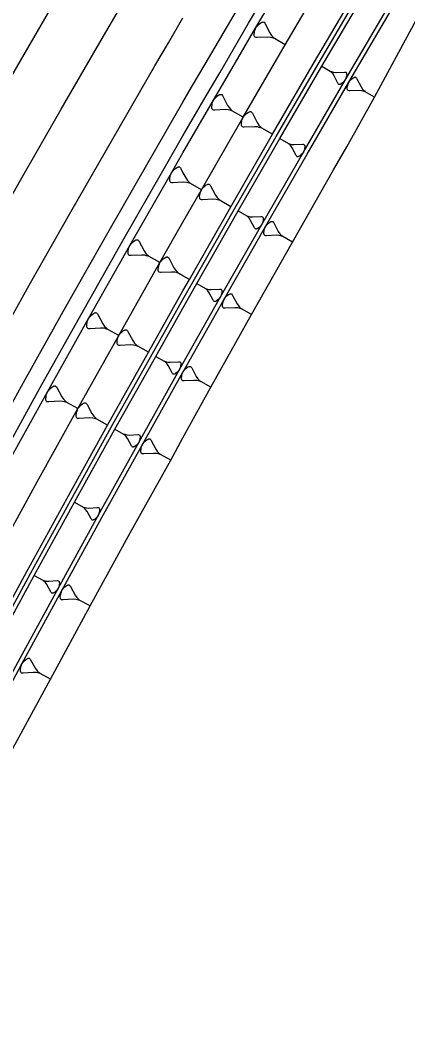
# Model space of a CAD drawing. Extents: x 386614 to 387594, y 803230 to 804419.
# Drawn here: x 387290.4 to 387313.3, y 804020.3 to 804079.1 of the extents above; entities that cross this region are included whole.
import ezdxf

# ---------------------------------------------------------------- set-up
doc = ezdxf.new("R2010")
doc.units = 0
doc.layers.get('0').update_dxf_attribs({"linetype": 'CONTINUOUS'})

msp = doc.modelspace()

# ---------------------------------------------------------------- linework, layer by layer
at = {"color": 7}
for p, q in [((387304.2994, 804078.6965), (387304.3902, 804078.8104)), ((387304.3902, 804078.8104), (387304.4497, 804078.871)), ((387304.4497, 804078.871), (387304.4987, 804078.9138)), ((387304.4987, 804078.9138), (387304.5864, 804078.9817)), ((387304.5864, 804078.9817), (387304.6532, 804079.0141)), ((387304.6532, 804079.0141), (387304.6814, 804079.0214)), ((387304.6814, 804079.0214), (387304.7096, 804079.0288)), ((387304.7096, 804079.0288), (387304.7555, 804079.0256)), ((387304.7555, 804079.0256), (387304.7733, 804079.0152)), ((387304.7733, 804079.0152), (387304.8161, 804078.9661)), ((387304.8161, 804078.9661), (387304.8412, 804078.9275)), ((387304.8412, 804078.9275), (387305.1182, 804078.3826)), ((387304.1899, 804078.307), (387304.2065, 804078.4166)), ((387304.1941, 804078.2329), (387304.1899, 804078.307)), ((387304.2014, 804078.2047), (387304.1941, 804078.2329)), ((387304.2087, 804078.1765), (387304.2014, 804078.2047)), ((387304.2065, 804078.4166), (387304.2201, 804078.4803)), ((387304.2338, 804078.1378), (387304.2087, 804078.1765)), ((387304.2201, 804078.4803), (387304.2441, 804078.5618)), ((387304.2441, 804078.5618), (387304.2994, 804078.6965)), ((387305.1182, 804078.3826), (387305.2185, 804078.2281)), ((387305.2185, 804078.2281), (387305.279, 804078.1686)), ((387304.2516, 804078.1274), (387304.2338, 804078.1378)), ((387304.3153, 804078.1139), (387304.2516, 804078.1274)), ((387304.3612, 804078.1108), (387304.3153, 804078.1139)), ((387304.9721, 804078.134), (387304.3612, 804078.1108)), ((387305.1559, 804078.1215), (387304.9721, 804078.134)), ((387305.2373, 804078.0975), (387305.1559, 804078.1215)), ((387305.3188, 804078.0736), (387305.2373, 804078.0975)), ((387305.279, 804078.1686), (387305.3396, 804078.1091)), ((387305.4002, 804078.0496), (387305.3188, 804078.0736)), ((387305.3396, 804078.1091), (387305.4002, 804078.0496)), ((387306.0217, 804077.6844), (387305.4002, 804078.0496)), ((387309.6758, 804075.138), (387309.6904, 804075.2344)), ((387309.6904, 804075.2344), (387309.7023, 804075.2904)), ((387309.7023, 804075.2904), (387309.7234, 804075.362)), ((387309.7234, 804075.362), (387309.772, 804075.4804)), ((387309.772, 804075.4804), (387309.8518, 804075.5805)), ((387309.8518, 804075.5805), (387309.9041, 804075.6337)), ((387309.9041, 804075.6337), (387309.9472, 804075.6714)), ((387309.9472, 804075.6714), (387310.0243, 804075.7311)), ((387310.0243, 804075.7311), (387310.0831, 804075.7595)), ((387310.0831, 804075.7595), (387310.1078, 804075.766)), ((387310.1078, 804075.766), (387310.1326, 804075.7724)), ((387310.1326, 804075.7724), (387310.173, 804075.7697)), ((387310.173, 804075.7697), (387310.1886, 804075.7605)), ((387310.1886, 804075.7605), (387310.2263, 804075.7174)), ((387310.2263, 804075.7174), (387310.2483, 804075.6834)), ((387310.2483, 804075.6834), (387310.4917, 804075.2044)), ((387301.9536, 804074.6018), (387302.0029, 804074.6453)), ((387302.0029, 804074.6453), (387302.0911, 804074.7143)), ((387302.0911, 804074.7143), (387302.1584, 804074.7473)), ((387302.1584, 804074.7473), (387302.1868, 804074.7548)), ((387302.1868, 804074.7548), (387302.2153, 804074.7623)), ((387302.2153, 804074.7623), (387302.2617, 804074.7594)), ((387302.2617, 804074.7594), (387302.2796, 804074.749)), ((387302.2796, 804074.749), (387302.3231, 804074.6996)), ((387302.3231, 804074.6996), (387302.3486, 804074.6608)), ((387302.3486, 804074.6608), (387302.6308, 804074.112)), ((387309.6795, 804075.0728), (387309.6758, 804075.138)), ((387309.6859, 804075.0481), (387309.6795, 804075.0728)), ((387309.6924, 804075.0233), (387309.6859, 804075.0481)), ((387309.7144, 804074.9893), (387309.6924, 804075.0233)), ((387309.73, 804074.9801), (387309.7144, 804074.9893)), ((387309.786, 804074.9682), (387309.73, 804074.9801)), ((387309.8264, 804074.9655), (387309.786, 804074.9682)), ((387310.3633, 804074.9859), (387309.8264, 804074.9655)), ((387310.5249, 804074.975), (387310.3633, 804074.9859)), ((387310.4917, 804075.2044), (387310.5799, 804075.0686)), ((387310.5965, 804074.9539), (387310.5249, 804074.975)), ((387310.5799, 804075.0686), (387310.6332, 804075.0163)), ((387310.6681, 804074.9328), (387310.5965, 804074.9539)), ((387310.6332, 804075.0163), (387310.6864, 804074.964)), ((387310.7397, 804074.9117), (387310.6681, 804074.9328)), ((387310.6864, 804074.964), (387310.7397, 804074.9117)), ((387311.2859, 804074.5907), (387310.7397, 804074.9117)), ((387301.6941, 804074.0313), (387301.7104, 804074.142)), ((387301.7104, 804074.142), (387301.7238, 804074.2064)), ((387301.7238, 804074.2064), (387301.7476, 804074.2887)), ((387301.7476, 804074.2887), (387301.8028, 804074.425)), ((387301.8028, 804074.425), (387301.8939, 804074.5404)), ((387301.8939, 804074.5404), (387301.9536, 804074.6018)), ((387302.6308, 804074.112), (387302.7328, 804073.9566)), ((387301.6987, 804073.9565), (387301.6941, 804074.0313)), ((387301.7063, 804073.928), (387301.6987, 804073.9565)), ((387301.7138, 804073.8996), (387301.7063, 804073.928)), ((387301.7393, 804073.8608), (387301.7138, 804073.8996)), ((387301.7573, 804073.8503), (387301.7393, 804073.8608)), ((387301.8216, 804073.8369), (387301.7573, 804073.8503)), ((387301.868, 804073.834), (387301.8216, 804073.8369)), ((387302.4845, 804073.8604), (387301.868, 804073.834)), ((387302.6701, 804073.8487), (387302.4845, 804073.8604)), ((387302.7524, 804073.8249), (387302.6701, 804073.8487)), ((387302.7328, 804073.9566), (387302.7942, 804073.8968)), ((387302.8347, 804073.8011), (387302.7524, 804073.8249)), ((387302.7942, 804073.8968), (387302.8556, 804073.837)), ((387302.9171, 804073.7773), (387302.8347, 804073.8011)), ((387302.8556, 804073.837), (387302.9171, 804073.7773)), ((387303.5461, 804073.4116), (387302.9171, 804073.7773)), ((387303.5461, 804073.4116), (387303.6365, 804073.526)), ((387303.6365, 804073.526), (387303.6958, 804073.587)), ((387303.6958, 804073.587), (387303.7447, 804073.6301)), ((387303.7447, 804073.6301), (387303.8321, 804073.6985)), ((387303.8321, 804073.6985), (387303.8989, 804073.7312)), ((387303.8989, 804073.7312), (387303.9271, 804073.7387)), ((387303.9271, 804073.7387), (387303.9553, 804073.7462)), ((387303.9553, 804073.7462), (387304.0013, 804073.7433)), ((387304.0013, 804073.7433), (387304.0191, 804073.7329)), ((387304.0191, 804073.7329), (387304.0622, 804073.684)), ((387304.0622, 804073.684), (387304.0875, 804073.6454)), ((387304.0875, 804073.6454), (387304.3674, 804073.1012)), ((387303.4384, 804073.0211), (387303.4546, 804073.131)), ((387303.443, 804072.9469), (387303.4384, 804073.0211)), ((387303.4504, 804072.9187), (387303.443, 804072.9469)), ((387303.4579, 804072.8905), (387303.4504, 804072.9187)), ((387303.4546, 804073.131), (387303.4678, 804073.1948)), ((387303.4832, 804072.852), (387303.4579, 804072.8905)), ((387303.4678, 804073.1948), (387303.4914, 804073.2765)), ((387303.4914, 804073.2765), (387303.5461, 804073.4116)), ((387304.3674, 804073.1012), (387304.4685, 804072.947)), ((387304.4685, 804072.947), (387304.5295, 804072.8877)), ((387304.5295, 804072.8877), (387304.5904, 804072.8284)), ((387303.501, 804072.8416), (387303.4832, 804072.852)), ((387303.5648, 804072.8284), (387303.501, 804072.8416)), ((387303.6109, 804072.8255), (387303.5648, 804072.8284)), ((387304.2223, 804072.8516), (387303.6109, 804072.8255)), ((387304.4063, 804072.84), (387304.2223, 804072.8516)), ((387304.488, 804072.8164), (387304.4063, 804072.84)), ((387304.5697, 804072.7928), (387304.488, 804072.8164)), ((387304.6513, 804072.7692), (387304.5697, 804072.7928)), ((387304.5904, 804072.8284), (387304.6513, 804072.7692)), ((387305.2752, 804072.4065), (387304.6513, 804072.7692)), ((387299.248, 804069.9211), (387299.2716, 804070.0041)), ((387299.2716, 804070.0041), (387299.3265, 804070.1416)), ((387299.3265, 804070.1416), (387299.4177, 804070.2583)), ((387299.4177, 804070.2583), (387299.4776, 804070.3204)), ((387299.4776, 804070.3204), (387299.5271, 804070.3645)), ((387299.5271, 804070.3645), (387299.6156, 804070.4343)), ((387299.6156, 804070.4343), (387299.6832, 804070.4679)), ((387299.6832, 804070.4679), (387299.7118, 804070.4756)), ((387299.7118, 804070.4756), (387299.7404, 804070.4833)), ((387299.7404, 804070.4833), (387299.7871, 804070.4806)), ((387299.7871, 804070.4806), (387299.8052, 804070.4702)), ((387299.8052, 804070.4702), (387299.8493, 804070.4207)), ((387299.8493, 804070.4207), (387299.8751, 804070.3817)), ((387299.8751, 804070.3817), (387300, 804070.1417)), ((387300, 804070.1417), (387300.1619, 804069.8304)), ((387299.219, 804069.7446), (387299.2349, 804069.8562)), ((387299.224, 804069.6693), (387299.219, 804069.7446)), ((387299.2317, 804069.6407), (387299.224, 804069.6693)), ((387299.2394, 804069.6121), (387299.2317, 804069.6407)), ((387299.2349, 804069.8562), (387299.248, 804069.9211)), ((387299.2653, 804069.5731), (387299.2394, 804069.6121)), ((387299.2835, 804069.5626), (387299.2653, 804069.5731)), ((387299.3484, 804069.5495), (387299.2835, 804069.5626)), ((387299.3951, 804069.5468), (387299.3484, 804069.5495)), ((387300, 804069.5755), (387299.3951, 804069.5468)), ((387300.0158, 804069.5763), (387300, 804069.5755)), ((387300.2028, 804069.5654), (387300.0158, 804069.5763)), ((387300.1619, 804069.8304), (387300.2654, 804069.6743)), ((387300.2858, 804069.5418), (387300.2028, 804069.5654)), ((387300.2654, 804069.6743), (387300.3276, 804069.6144)), ((387300.3689, 804069.5182), (387300.2858, 804069.5418)), ((387300.3276, 804069.6144), (387300.3897, 804069.5545)), ((387300.4519, 804069.4946), (387300.3689, 804069.5182)), ((387300.3897, 804069.5545), (387300.4519, 804069.4946)), ((387301.0872, 804069.1294), (387300.4519, 804069.4946)), ((387301.2847, 804069.3488), (387301.3718, 804069.4176)), ((387301.3718, 804069.4176), (387301.4384, 804069.4507)), ((387301.4384, 804069.4507), (387301.4666, 804069.4583)), ((387301.4666, 804069.4583), (387301.4947, 804069.4659)), ((387301.4947, 804069.4659), (387301.5407, 804069.4632)), ((387301.5407, 804069.4632), (387301.5586, 804069.4529)), ((387301.5586, 804069.4529), (387301.602, 804069.4042)), ((387301.602, 804069.4042), (387301.6274, 804069.3658)), ((387301.6274, 804069.3658), (387301.9099, 804068.8229)), ((387300.9813, 804068.7384), (387300.9969, 804068.8483)), ((387300.9969, 804068.8483), (387301.0099, 804068.9122)), ((387301.0099, 804068.9122), (387301.0331, 804068.994)), ((387301.0331, 804068.994), (387301.0872, 804069.1294)), ((387301.0872, 804069.1294), (387301.177, 804069.2442)), ((387301.177, 804069.2442), (387301.236, 804069.3055)), ((387301.236, 804069.3055), (387301.2847, 804069.3488)), ((387301.9099, 804068.8229), (387302.0118, 804068.6692)), ((387300.9862, 804068.6642), (387300.9813, 804068.7384)), ((387300.9938, 804068.6361), (387300.9862, 804068.6642)), ((387301.0014, 804068.6079), (387300.9938, 804068.6361)), ((387301.0269, 804068.5695), (387301.0014, 804068.6079)), ((387301.0448, 804068.5592), (387301.0269, 804068.5695)), ((387301.1087, 804068.5462), (387301.0448, 804068.5592)), ((387301.1547, 804068.5436), (387301.1087, 804068.5462)), ((387301.766, 804068.5726), (387301.1547, 804068.5436)), ((387301.9501, 804068.5619), (387301.766, 804068.5726)), ((387302.0319, 804068.5387), (387301.9501, 804068.5619)), ((387302.0118, 804068.6692), (387302.073, 804068.6102)), ((387302.1137, 804068.5155), (387302.0319, 804068.5387)), ((387302.073, 804068.6102), (387302.1342, 804068.5512)), ((387302.1954, 804068.4922), (387302.1137, 804068.5155)), ((387302.1342, 804068.5512), (387302.1954, 804068.4922)), ((387302.8211, 804068.1325), (387302.1954, 804068.4922)), ((387304.8583, 804066.9612), (387304.9405, 804067.0663)), ((387304.9405, 804067.0663), (387304.9945, 804067.1223)), ((387304.9945, 804067.1223), (387305.039, 804067.162)), ((387305.039, 804067.162), (387305.1188, 804067.2249)), ((387305.1188, 804067.2249), (387305.1797, 804067.2552)), ((387305.1797, 804067.2552), (387305.2054, 804067.2621)), ((387305.2054, 804067.2621), (387305.2312, 804067.2691)), ((387305.2312, 804067.2691), (387305.2733, 804067.2666)), ((387305.2733, 804067.2666), (387305.2896, 804067.2572)), ((387305.2896, 804067.2572), (387305.3293, 804067.2127)), ((387305.3293, 804067.2127), (387305.3526, 804067.1775)), ((387305.3526, 804067.1775), (387305.611, 804066.6808)), ((387304.7615, 804066.6035), (387304.7758, 804066.7041)), ((387304.766, 804066.5356), (387304.7615, 804066.6035)), ((387304.7729, 804066.5099), (387304.766, 804066.5356)), ((387304.7799, 804066.4841), (387304.7729, 804066.5099)), ((387304.7758, 804066.7041), (387304.7876, 804066.7625)), ((387304.8032, 804066.449), (387304.7799, 804066.4841)), ((387304.7876, 804066.7625), (387304.8089, 804066.8374)), ((387304.8195, 804066.4396), (387304.8032, 804066.449)), ((387304.8089, 804066.8374), (387304.8583, 804066.9612)), ((387304.878, 804066.4277), (387304.8195, 804066.4396)), ((387304.9201, 804066.4253), (387304.878, 804066.4277)), ((387305.4794, 804066.4519), (387304.9201, 804066.4253)), ((387305.6478, 804066.4421), (387305.4794, 804066.4519)), ((387305.611, 804066.6808), (387305.7042, 804066.5402)), ((387305.7226, 804066.4208), (387305.6478, 804066.4421)), ((387305.7042, 804066.5402), (387305.7602, 804066.4862)), ((387305.7974, 804066.3996), (387305.7226, 804066.4208)), ((387305.7602, 804066.4862), (387305.8162, 804066.4323)), ((387305.8162, 804066.4323), (387305.8723, 804066.3783)), ((387296.8162, 804065.7081), (387296.8707, 804065.8465)), ((387296.8707, 804065.8465), (387296.9618, 804065.9642)), ((387296.9618, 804065.9642), (387297.0217, 804066.0269)), ((387297.0217, 804066.0269), (387297.0712, 804066.0714)), ((387297.0712, 804066.0714), (387297.1598, 804066.142)), ((387297.1598, 804066.142), (387297.2276, 804066.1761)), ((387297.2276, 804066.1761), (387297.2563, 804066.184)), ((387297.2563, 804066.184), (387297.2849, 804066.1919)), ((387297.2849, 804066.1919), (387297.3319, 804066.1894)), ((387297.3319, 804066.1894), (387297.3502, 804066.179)), ((387297.3502, 804066.179), (387297.3947, 804066.1295)), ((387297.3947, 804066.1295), (387297.4209, 804066.0904)), ((387297.4209, 804066.0904), (387297.7117, 804065.5378)), ((387305.8723, 804066.3783), (387305.7974, 804066.3996)), ((387306.4446, 804066.0492), (387305.8723, 804066.3783)), ((387296.7646, 804065.447), (387296.78, 804065.5593)), ((387296.77, 804065.3714), (387296.7646, 804065.447)), ((387296.7779, 804065.3427), (387296.77, 804065.3714)), ((387296.7858, 804065.314), (387296.7779, 804065.3427)), ((387296.78, 804065.5593), (387296.7929, 804065.6245)), ((387296.8119, 804065.2749), (387296.7858, 804065.314)), ((387296.7929, 804065.6245), (387296.8162, 804065.7081)), ((387296.8302, 804065.2645), (387296.8119, 804065.2749)), ((387296.8955, 804065.2516), (387296.8302, 804065.2645)), ((387296.9425, 804065.2491), (387296.8955, 804065.2516)), ((387297.5661, 804065.2817), (387296.9425, 804065.2491)), ((387297.754, 804065.2717), (387297.5661, 804065.2817)), ((387297.7117, 804065.5378), (387297.8164, 804065.3814)), ((387297.8376, 804065.2484), (387297.754, 804065.2717)), ((387297.8164, 804065.3814), (387297.8792, 804065.3215)), ((387297.9212, 804065.2251), (387297.8376, 804065.2484)), ((387297.8792, 804065.3215), (387297.942, 804065.2616)), ((387297.942, 804065.2616), (387298.0047, 804065.2017)), ((387298.0047, 804065.2017), (387297.9212, 804065.2251)), ((387298.6449, 804064.8377), (387298.0047, 804065.2017)), ((387298.5686, 804064.6202), (387298.5914, 804064.7021)), ((387298.5914, 804064.7021), (387298.6449, 804064.8377)), ((387298.6449, 804064.8377), (387298.7341, 804064.953)), ((387298.7341, 804064.953), (387298.7928, 804065.0145)), ((387298.7928, 804065.0145), (387298.8413, 804065.0581)), ((387298.8413, 804065.0581), (387298.9281, 804065.1273)), ((387298.9281, 804065.1273), (387298.9945, 804065.1607)), ((387298.9945, 804065.1607), (387299.0227, 804065.1685)), ((387299.0227, 804065.1685), (387299.0508, 804065.1762)), ((387299.0508, 804065.1762), (387299.0968, 804065.1737)), ((387299.0968, 804065.1737), (387299.1147, 804065.1635)), ((387299.1147, 804065.1635), (387299.1583, 804065.115)), ((387299.1583, 804065.115), (387299.184, 804065.0767)), ((387299.184, 804065.0767), (387299.469, 804064.5352)), ((387298.5408, 804064.4462), (387298.556, 804064.5562)), ((387298.5461, 804064.3721), (387298.5408, 804064.4462)), ((387298.5538, 804064.344), (387298.5461, 804064.3721)), ((387298.5616, 804064.3159), (387298.5538, 804064.344)), ((387298.556, 804064.5562), (387298.5686, 804064.6202)), ((387298.5872, 804064.2776), (387298.5616, 804064.3159)), ((387298.6052, 804064.2674), (387298.5872, 804064.2776)), ((387298.6691, 804064.2547), (387298.6052, 804064.2674)), ((387298.7152, 804064.2522), (387298.6691, 804064.2547)), ((387299.3263, 804064.2842), (387298.7152, 804064.2522)), ((387299.5105, 804064.2744), (387299.3263, 804064.2842)), ((387299.469, 804064.5352), (387299.5716, 804064.3819)), ((387299.5924, 804064.2516), (387299.5105, 804064.2744)), ((387299.5716, 804064.3819), (387299.6331, 804064.3232)), ((387299.6742, 804064.2287), (387299.5924, 804064.2516)), ((387299.6331, 804064.3232), (387299.6946, 804064.2646)), ((387299.7561, 804064.2059), (387299.6742, 804064.2287)), ((387299.6946, 804064.2646), (387299.7561, 804064.2059)), ((387300, 804064.0672), (387299.7561, 804064.2059)), ((387300.3835, 804063.8492), (387300, 804064.0672)), ((387302.5629, 804062.8508), (387302.6077, 804062.891)), ((387302.6077, 804062.891), (387302.6878, 804062.955)), ((387302.6878, 804062.955), (387302.7492, 804062.9858)), ((387302.7492, 804062.9858), (387302.7751, 804062.9929)), ((387302.7751, 804062.9929), (387302.8011, 804063.0001)), ((387302.8011, 804063.0001), (387302.8436, 804062.9978)), ((387302.8436, 804062.9978), (387302.8602, 804062.9884)), ((387302.8602, 804062.9884), (387302.9004, 804062.9436)), ((387302.9004, 804062.9436), (387302.9241, 804062.9082)), ((387302.9241, 804062.9082), (387303.1873, 804062.4082)), ((387302.3302, 804062.3261), (387302.3442, 804062.4276)), ((387302.3351, 804062.2576), (387302.3302, 804062.3261)), ((387302.3442, 804062.4276), (387302.3559, 804062.4867)), ((387302.3559, 804062.4867), (387302.377, 804062.5623)), ((387302.377, 804062.5623), (387302.4263, 804062.6876)), ((387302.4263, 804062.6876), (387302.5087, 804062.794)), ((387302.5087, 804062.794), (387302.5629, 804062.8508)), ((387303.1873, 804062.4082), (387303.282, 804062.2667)), ((387294.5262, 804061.6582), (387294.5859, 804061.7214)), ((387294.5859, 804061.7214), (387294.6354, 804061.7662)), ((387294.6354, 804061.7662), (387294.7238, 804061.8375)), ((387294.7238, 804061.8375), (387294.7916, 804061.872)), ((387294.7916, 804061.872), (387294.8204, 804061.88)), ((387294.8204, 804061.88), (387294.8491, 804061.8881)), ((387294.8491, 804061.8881), (387294.8962, 804061.8858)), ((387294.8962, 804061.8858), (387294.9146, 804061.8754)), ((387294.9146, 804061.8754), (387294.9594, 804061.826)), ((387294.9594, 804061.826), (387294.9859, 804061.7869)), ((387294.9859, 804061.7869), (387295.2802, 804061.2342)), ((387302.3423, 804062.2316), (387302.3351, 804062.2576)), ((387302.3494, 804062.2057), (387302.3423, 804062.2316)), ((387302.3731, 804062.1703), (387302.3494, 804062.2057)), ((387302.3896, 804062.1609), (387302.3731, 804062.1703)), ((387302.4487, 804062.1492), (387302.3896, 804062.1609)), ((387302.4912, 804062.1469), (387302.4487, 804062.1492)), ((387303.0555, 804062.1765), (387302.4912, 804062.1469)), ((387303.2256, 804062.1674), (387303.0555, 804062.1765)), ((387303.3012, 804062.1463), (387303.2256, 804062.1674)), ((387303.282, 804062.2667), (387303.3388, 804062.2125)), ((387303.3768, 804062.1252), (387303.3012, 804062.1463)), ((387303.3388, 804062.2125), (387303.3956, 804062.1583)), ((387303.4524, 804062.1041), (387303.3768, 804062.1252)), ((387303.3956, 804062.1583), (387303.4524, 804062.1041)), ((387304.0317, 804061.7748), (387303.4524, 804062.1041)), ((387294.3309, 804061.1387), (387294.3458, 804061.2513)), ((387294.3366, 804061.0628), (387294.3309, 804061.1387)), ((387294.3458, 804061.2513), (387294.3584, 804061.3168)), ((387294.3584, 804061.3168), (387294.3814, 804061.4007)), ((387294.3814, 804061.4007), (387294.4354, 804061.5398)), ((387294.4354, 804061.5398), (387294.5262, 804061.6582)), ((387295.2802, 804061.2342), (387295.3859, 804061.0779)), ((387294.3447, 804061.0341), (387294.3366, 804061.0628)), ((387294.3527, 804061.0054), (387294.3447, 804061.0341)), ((387294.3792, 804060.9663), (387294.3527, 804061.0054)), ((387294.3976, 804060.956), (387294.3792, 804060.9663)), ((387294.4631, 804060.9433), (387294.3976, 804060.956)), ((387294.5102, 804060.941), (387294.4631, 804060.9433)), ((387295.1354, 804060.9767), (387294.5102, 804060.941)), ((387295.3239, 804060.9676), (387295.1354, 804060.9767)), ((387295.4078, 804060.9446), (387295.3239, 804060.9676)), ((387295.3859, 804061.0779), (387295.4491, 804061.0182)), ((387295.4917, 804060.9216), (387295.4078, 804060.9446)), ((387295.4491, 804061.0182), (387295.5123, 804060.9584)), ((387295.5756, 804060.8987), (387295.4917, 804060.9216)), ((387295.5123, 804060.9584), (387295.5756, 804060.8987)), ((387296.2192, 804060.5367), (387295.5756, 804060.8987)), ((387296.1664, 804060.4008), (387296.2192, 804060.5367)), ((387296.2192, 804060.5367), (387296.3079, 804060.6524)), ((387296.3079, 804060.6524), (387296.3663, 804060.7142)), ((387296.3663, 804060.7142), (387296.4146, 804060.758)), ((387296.4146, 804060.758), (387296.5011, 804060.8277)), ((387296.5011, 804060.8277), (387296.5673, 804060.8614)), ((387296.5673, 804060.8614), (387296.5954, 804060.8692)), ((387296.5954, 804060.8692), (387296.6235, 804060.8771)), ((387296.6235, 804060.8771), (387296.6695, 804060.8749)), ((387296.6695, 804060.8749), (387296.6875, 804060.8648)), ((387296.6875, 804060.8648), (387296.7313, 804060.8165)), ((387296.7313, 804060.8165), (387296.7571, 804060.7783)), ((387296.7571, 804060.7783), (387297.0447, 804060.2381)), ((387296.117, 804060.1447), (387296.1316, 804060.2548)), ((387296.1226, 804060.0706), (387296.117, 804060.1447)), ((387296.1305, 804060.0425), (387296.1226, 804060.0706)), ((387296.1384, 804060.0144), (387296.1305, 804060.0425)), ((387296.1316, 804060.2548), (387296.144, 804060.3188)), ((387296.1642, 804059.9763), (387296.1384, 804060.0144)), ((387296.144, 804060.3188), (387296.1664, 804060.4008)), ((387296.1822, 804059.9662), (387296.1642, 804059.9763)), ((387296.2462, 804059.9538), (387296.1822, 804059.9662)), ((387296.2923, 804059.9516), (387296.2462, 804059.9538)), ((387296.9033, 804059.9865), (387296.2923, 804059.9516)), ((387297.0875, 804059.9775), (387296.9033, 804059.9865)), ((387297.0447, 804060.2381), (387297.1481, 804060.0853)), ((387297.1694, 804059.9551), (387297.0875, 804059.9775)), ((387297.1481, 804060.0853), (387297.2099, 804060.0269)), ((387297.2514, 804059.9326), (387297.1694, 804059.9551)), ((387297.2099, 804060.0269), (387297.2717, 804059.9685)), ((387297.2717, 804059.9685), (387297.3334, 804059.9102)), ((387297.3334, 804059.9102), (387297.2514, 804059.9326)), ((387297.9625, 804059.5564), (387297.3334, 804059.9102)), ((387299.9291, 804058.1416), (387299.9406, 804058.2013)), ((387299.9406, 804058.2013), (387299.9616, 804058.2778)), ((387299.9616, 804058.2778), (387300, 804058.3768)), ((387300, 804058.3768), (387300.0108, 804058.4046)), ((387300.0108, 804058.4046), (387300.0936, 804058.5125)), ((387300.0936, 804058.5125), (387300.148, 804058.5701)), ((387300.148, 804058.5701), (387300.1931, 804058.611)), ((387300.1931, 804058.611), (387300.2737, 804058.676)), ((387300.2737, 804058.676), (387300.3355, 804058.7074)), ((387300.3355, 804058.7074), (387300.3617, 804058.7147)), ((387300.3617, 804058.7147), (387300.3879, 804058.7221)), ((387300.3879, 804058.7221), (387300.4309, 804058.72)), ((387300.4309, 804058.72), (387300.4476, 804058.7106)), ((387300.4476, 804058.7106), (387300.4885, 804058.6655)), ((387300.4885, 804058.6655), (387300.5126, 804058.6299)), ((387300.5126, 804058.6299), (387300.7809, 804058.126)), ((387299.9155, 804058.039), (387299.9291, 804058.1416)), ((387299.9208, 804057.9698), (387299.9155, 804058.039)), ((387299.9281, 804057.9436), (387299.9208, 804057.9698)), ((387299.9354, 804057.9174), (387299.9281, 804057.9436)), ((387299.9595, 804057.8818), (387299.9354, 804057.9174)), ((387299.9763, 804057.8724), (387299.9595, 804057.8818)), ((387300, 804057.8678), (387299.9763, 804057.8724)), ((387300.036, 804057.8609), (387300, 804057.8678)), ((387300.079, 804057.8588), (387300.036, 804057.8609)), ((387300.6489, 804057.8913), (387300.079, 804057.8588)), ((387300.8207, 804057.883), (387300.6489, 804057.8913)), ((387300.7809, 804058.126), (387300.8773, 804057.9836)), ((387300.8972, 804057.862), (387300.8207, 804057.883)), ((387300.8773, 804057.9836), (387300.9349, 804057.9291)), ((387300.9737, 804057.8411), (387300.8972, 804057.862)), ((387300.9349, 804057.9291), (387300.9925, 804057.8746)), ((387301.0501, 804057.8201), (387300.9737, 804057.8411)), ((387300.9925, 804057.8746), (387301.0501, 804057.8201)), ((387301.6369, 804057.4902), (387301.0501, 804057.8201)), ((387291.9447, 804056.998), (387291.9673, 804057.0821)), ((387291.9673, 804057.0821), (387292.0206, 804057.2215)), ((387292.0206, 804057.2215), (387292.1109, 804057.3404)), ((387292.1109, 804057.3404), (387292.1704, 804057.4039)), ((387292.1704, 804057.4039), (387292.2196, 804057.449)), ((387292.2196, 804057.449), (387292.3078, 804057.5207)), ((387292.3078, 804057.5207), (387292.3755, 804057.5555)), ((387292.3755, 804057.5555), (387292.4042, 804057.5637)), ((387292.4042, 804057.5637), (387292.4329, 804057.5719)), ((387292.4329, 804057.5719), (387292.48, 804057.5699)), ((387292.48, 804057.5699), (387292.4985, 804057.5596)), ((387292.4985, 804057.5596), (387292.5436, 804057.5104)), ((387292.5436, 804057.5104), (387292.5702, 804057.4714)), ((387292.5702, 804057.4714), (387292.8673, 804056.9198)), ((387291.918, 804056.8197), (387291.9324, 804056.9324)), ((387291.9241, 804056.7438), (387291.918, 804056.8197)), ((387291.9323, 804056.7151), (387291.9241, 804056.7438)), ((387291.9405, 804056.6864), (387291.9323, 804056.7151)), ((387291.9324, 804056.9324), (387291.9447, 804056.998)), ((387291.9671, 804056.6474), (387291.9405, 804056.6864)), ((387291.9855, 804056.6372), (387291.9671, 804056.6474)), ((387292.0512, 804056.6248), (387291.9855, 804056.6372)), ((387292.0983, 804056.6228), (387292.0512, 804056.6248)), ((387292.7237, 804056.6615), (387292.0983, 804056.6228)), ((387292.9123, 804056.6532), (387292.7237, 804056.6615)), ((387292.8673, 804056.9198), (387292.9738, 804056.7639)), ((387292.9963, 804056.6306), (387292.9123, 804056.6532)), ((387292.9738, 804056.7639), (387293.0374, 804056.7044)), ((387293.0804, 804056.608), (387292.9963, 804056.6306)), ((387293.0374, 804056.7044), (387293.1009, 804056.6449)), ((387293.1644, 804056.5854), (387293.0804, 804056.608)), ((387293.1009, 804056.6449), (387293.1644, 804056.5854)), ((387293.8102, 804056.2264), (387293.1644, 804056.5854)), ((387293.9564, 804056.4046), (387294.0045, 804056.4486)), ((387294.0045, 804056.4486), (387294.0906, 804056.5187)), ((387294.0906, 804056.5187), (387294.1567, 804056.5527)), ((387294.1567, 804056.5527), (387294.1848, 804056.5607)), ((387294.1848, 804056.5607), (387294.2128, 804056.5687)), ((387294.2128, 804056.5687), (387294.2589, 804056.5666)), ((387294.2589, 804056.5666), (387294.2769, 804056.5566)), ((387294.2769, 804056.5566), (387294.3209, 804056.5085)), ((387294.3209, 804056.5085), (387294.347, 804056.4705)), ((387294.347, 804056.4705), (387294.6371, 804055.9317)), ((387293.7099, 804055.8339), (387293.7239, 804055.944)), ((387293.7158, 804055.7598), (387293.7099, 804055.8339)), ((387293.7239, 804055.944), (387293.736, 804056.0081)), ((387293.736, 804056.0081), (387293.758, 804056.0902)), ((387293.758, 804056.0902), (387293.8102, 804056.2264)), ((387293.8102, 804056.2264), (387293.8983, 804056.3425)), ((387293.8983, 804056.3425), (387293.9564, 804056.4046)), ((387294.6371, 804055.9317), (387294.7412, 804055.7794)), ((387293.7238, 804055.7318), (387293.7158, 804055.7598)), ((387293.7318, 804055.7037), (387293.7238, 804055.7318)), ((387293.7579, 804055.6657), (387293.7318, 804055.7037)), ((387293.7759, 804055.6556), (387293.7579, 804055.6657)), ((387293.84, 804055.6436), (387293.7759, 804055.6556)), ((387293.886, 804055.6416), (387293.84, 804055.6436)), ((387294.4968, 804055.6794), (387293.886, 804055.6416)), ((387294.6811, 804055.6713), (387294.4968, 804055.6794)), ((387294.7632, 804055.6492), (387294.6811, 804055.6713)), ((387294.7412, 804055.7794), (387294.8033, 804055.7213)), ((387294.8453, 804055.6272), (387294.7632, 804055.6492)), ((387294.8033, 804055.7213), (387294.8653, 804055.6632)), ((387294.9274, 804055.6051), (387294.8453, 804055.6272)), ((387294.8653, 804055.6632), (387294.9274, 804055.6051)), ((387295.5581, 804055.2544), (387294.9274, 804055.6051)), ((387297.5621, 804053.9824), (387297.6119, 804054.1123)), ((387297.6119, 804054.1123), (387297.696, 804054.2231)), ((387297.696, 804054.2231), (387297.7515, 804054.2824)), ((387297.7515, 804054.2824), (387297.7974, 804054.3244)), ((387297.7974, 804054.3244), (387297.8796, 804054.3913)), ((387297.8796, 804054.3913), (387297.9427, 804054.4237)), ((387297.9427, 804054.4237), (387297.9694, 804054.4314)), ((387297.9694, 804054.4314), (387297.9962, 804054.439)), ((387297.9962, 804054.439), (387298.0402, 804054.4371)), ((387298.0402, 804054.4371), (387298.0574, 804054.4275)), ((387298.0574, 804054.4275), (387298.0994, 804054.3816)), ((387298.0994, 804054.3816), (387298.1242, 804054.3453)), ((387298.1242, 804054.3453), (387298.4012, 804053.831)), ((387297.5162, 804053.7377), (387297.5296, 804053.8429)), ((387297.5219, 804053.667), (387297.5162, 804053.7377)), ((387297.5295, 804053.6403), (387297.5219, 804053.667)), ((387297.5372, 804053.6135), (387297.5295, 804053.6403)), ((387297.5296, 804053.8429), (387297.5411, 804053.904)), ((387297.562, 804053.5772), (387297.5372, 804053.6135)), ((387297.5411, 804053.904), (387297.5621, 804053.9824)), ((387297.5792, 804053.5676), (387297.562, 804053.5772)), ((387297.6403, 804053.5561), (387297.5792, 804053.5676)), ((387297.6843, 804053.5542), (387297.6403, 804053.5561)), ((387298.2673, 804053.5903), (387297.6843, 804053.5542)), ((387298.4431, 804053.5825), (387298.2673, 804053.5903)), ((387298.4012, 804053.831), (387298.5005, 804053.6857)), ((387298.5215, 804053.5615), (387298.4431, 804053.5825)), ((387298.5005, 804053.6857), (387298.5597, 804053.6303)), ((387298.5998, 804053.5404), (387298.5215, 804053.5615)), ((387298.5597, 804053.6303), (387298.619, 804053.5748)), ((387298.6782, 804053.5194), (387298.5998, 804053.5404)), ((387298.619, 804053.5748), (387298.6782, 804053.5194)), ((387299.2801, 804053.1847), (387298.6782, 804053.5194)), ((387292.7845, 804045.2308), (387292.7953, 804045.2918)), ((387292.7953, 804045.2918), (387292.8156, 804045.3701)), ((387292.8156, 804045.3701), (387292.8639, 804045.5001)), ((387292.8639, 804045.5001), (387292.9467, 804045.6113)), ((387292.9467, 804045.6113), (387293.0014, 804045.6709)), ((387293.0014, 804045.6709), (387293.0467, 804045.7132)), ((387293.0467, 804045.7132), (387293.128, 804045.7806)), ((387293.128, 804045.7806), (387293.1906, 804045.8136)), ((387293.1906, 804045.8136), (387293.2172, 804045.8214)), ((387293.2172, 804045.8214), (387293.2438, 804045.8293)), ((387293.2438, 804045.8293), (387293.2876, 804045.8278)), ((387293.2876, 804045.8278), (387293.3048, 804045.8184)), ((387293.3048, 804045.8184), (387293.3472, 804045.7731)), ((387293.3472, 804045.7731), (387293.3722, 804045.7371)), ((387293.3722, 804045.7371), (387293.6531, 804045.2273)), ((387292.7721, 804045.1259), (387292.7845, 804045.2308)), ((387292.7784, 804045.0555), (387292.7721, 804045.1259)), ((387292.7863, 804045.0289), (387292.7784, 804045.0555)), ((387292.7942, 804045.0023), (387292.7863, 804045.0289)), ((387292.8193, 804044.9663), (387292.7942, 804045.0023)), ((387292.8365, 804044.9569), (387292.8193, 804044.9663)), ((387292.8975, 804044.9461), (387292.8365, 804044.9569)), ((387292.9414, 804044.9446), (387292.8975, 804044.9461)), ((387293.522, 804044.9861), (387292.9414, 804044.9446)), ((387293.6973, 804044.98), (387293.522, 804044.9861)), ((387293.6531, 804045.2273), (387293.7535, 804045.0834)), ((387293.7755, 804044.9598), (387293.6973, 804044.98)), ((387293.7535, 804045.0834), (387293.813, 804045.0287)), ((387293.8538, 804044.9396), (387293.7755, 804044.9598)), ((387293.813, 804045.0287), (387293.8726, 804044.974)), ((387293.9321, 804044.9193), (387293.8538, 804044.9396)), ((387293.8726, 804044.974), (387293.9321, 804044.9193)), ((387294.5351, 804044.5915), (387293.9321, 804044.9193)), ((387290.4671, 804041.0498), (387290.5149, 804041.1802)), ((387290.5149, 804041.1802), (387290.5973, 804041.292)), ((387290.5973, 804041.292), (387290.6518, 804041.3519)), ((387290.6518, 804041.3519), (387290.697, 804041.3945)), ((387290.697, 804041.3945), (387290.7781, 804041.4624)), ((387290.7781, 804041.4624), (387290.8406, 804041.4957)), ((387290.8406, 804041.4957), (387290.8672, 804041.5037)), ((387290.8672, 804041.5037), (387290.8938, 804041.5117)), ((387290.8938, 804041.5117), (387290.9377, 804041.5104)), ((387290.9377, 804041.5104), (387290.955, 804041.5011)), ((387290.955, 804041.5011), (387290.9976, 804041.4559)), ((387290.9976, 804041.4559), (387291.0229, 804041.42)), ((387291.0229, 804041.42), (387291.3066, 804040.9107)), ((387290.4247, 804040.805), (387290.4366, 804040.9101)), ((387290.4314, 804040.7345), (387290.4247, 804040.805)), ((387290.4394, 804040.7079), (387290.4314, 804040.7345)), ((387290.4366, 804040.9101), (387290.4472, 804040.9713)), ((387290.4474, 804040.6813), (387290.4394, 804040.7079)), ((387290.4472, 804040.9713), (387290.4671, 804041.0498)), ((387290.4727, 804040.6454), (387290.4474, 804040.6813)), ((387290.49, 804040.6361), (387290.4727, 804040.6454)), ((387290.5512, 804040.6255), (387290.49, 804040.6361)), ((387290.5951, 804040.6242), (387290.5512, 804040.6255)), ((387291.1764, 804040.6685), (387290.5951, 804040.6242)), ((387291.352, 804040.6633), (387291.1764, 804040.6685)), ((387291.3066, 804040.9107), (387291.4078, 804040.7671)), ((387291.4305, 804040.6434), (387291.352, 804040.6633)), ((387291.4078, 804040.7671), (387291.4677, 804040.7126)), ((387291.509, 804040.6235), (387291.4305, 804040.6434)), ((387291.4677, 804040.7126), (387291.5276, 804040.6581)), ((387291.5875, 804040.6037), (387291.509, 804040.6235)), ((387291.5276, 804040.6581), (387291.5875, 804040.6037)), ((387292.193, 804040.2782), (387291.5875, 804040.6037))]:
    msp.add_line(p, q, dxfattribs=at)
at = {"color": 1}
for p, q in [((387308.177, 804076.4177), (387308.6748, 804076.1252)), ((387308.6748, 804076.1252), (387308.74, 804076.106)), ((387308.7233, 804076.0776), (387308.6748, 804076.1252)), ((387308.7718, 804076.0299), (387308.7233, 804076.0776)), ((387308.74, 804076.106), (387308.8053, 804076.0868)), ((387308.8204, 804075.9823), (387308.7718, 804076.0299)), ((387308.8053, 804076.0868), (387308.8705, 804076.0676)), ((387308.9007, 804075.8585), (387308.8204, 804075.9823)), ((387308.8705, 804076.0676), (387309.0177, 804076.0576)), ((387309.1225, 804075.4221), (387308.9007, 804075.8585)), ((387309.0177, 804076.0576), (387309.5069, 804076.0762)), ((387309.5069, 804076.0762), (387309.5437, 804076.0737)), ((387309.5437, 804076.0737), (387309.5948, 804076.0629)), ((387309.5948, 804076.0629), (387309.609, 804076.0545)), ((387309.609, 804076.0545), (387309.6291, 804076.0236)), ((387309.6308, 804075.8312), (387309.62, 804075.7802)), ((387309.6291, 804076.0236), (387309.6349, 804076.001)), ((387309.6442, 804075.919), (387309.6308, 804075.8312)), ((387309.6349, 804076.001), (387309.6408, 804075.9784)), ((387309.6408, 804075.9784), (387309.6442, 804075.919)), ((387309.1426, 804075.3911), (387309.1225, 804075.4221)), ((387309.1769, 804075.3518), (387309.1426, 804075.3911)), ((387309.1911, 804075.3435), (387309.1769, 804075.3518)), ((387309.2279, 804075.341), (387309.1911, 804075.3435)), ((387309.2505, 804075.3468), (387309.2279, 804075.341)), ((387309.2731, 804075.3527), (387309.2505, 804075.3468)), ((387309.3266, 804075.3786), (387309.2731, 804075.3527)), ((387309.3968, 804075.433), (387309.3266, 804075.3786)), ((387309.4361, 804075.4673), (387309.3968, 804075.433)), ((387309.4838, 804075.5159), (387309.4361, 804075.4673)), ((387309.5565, 804075.6071), (387309.4838, 804075.5159)), ((387309.6008, 804075.715), (387309.5565, 804075.6071)), ((387309.62, 804075.7802), (387309.6008, 804075.715)), ((387305.7075, 804072.1552), (387306.2066, 804071.8651)), ((387306.2066, 804071.8651), (387306.272, 804071.8462)), ((387306.2554, 804071.8177), (387306.2066, 804071.8651)), ((387306.3041, 804071.7703), (387306.2554, 804071.8177)), ((387306.272, 804071.8462), (387306.3373, 804071.8273)), ((387306.3529, 804071.7229), (387306.3041, 804071.7703)), ((387306.3373, 804071.8273), (387306.4026, 804071.8084)), ((387306.4338, 804071.5995), (387306.3529, 804071.7229)), ((387306.4026, 804071.8084), (387306.5499, 804071.7991)), ((387306.5499, 804071.7991), (387307.039, 804071.8201)), ((387307.039, 804071.8201), (387307.0758, 804071.8178)), ((387307.0758, 804071.8178), (387307.1269, 804071.8071)), ((387307.1269, 804071.8071), (387307.1412, 804071.7989)), ((387307.1412, 804071.7989), (387307.1614, 804071.768)), ((387307.1614, 804071.768), (387307.1674, 804071.7455)), ((387307.1674, 804071.7455), (387307.1733, 804071.7229)), ((387307.1733, 804071.7229), (387307.177, 804071.6636)), ((387306.6577, 804071.1641), (387306.4338, 804071.5995)), ((387306.6779, 804071.1332), (387306.6577, 804071.1641)), ((387306.7124, 804071.0941), (387306.6779, 804071.1332)), ((387306.862, 804071.1217), (387306.8086, 804071.0955)), ((387306.932, 804071.1764), (387306.862, 804071.1217)), ((387306.9711, 804071.2109), (387306.932, 804071.1764)), ((387307.0185, 804071.2596), (387306.9711, 804071.2109)), ((387307.0908, 804071.3512), (387307.0185, 804071.2596)), ((387307.1346, 804071.4593), (387307.0908, 804071.3512)), ((387307.1535, 804071.5246), (387307.1346, 804071.4593)), ((387307.1641, 804071.5757), (387307.1535, 804071.5246)), ((387307.177, 804071.6636), (387307.1641, 804071.5757)), ((387306.7267, 804071.0858), (387306.7124, 804071.0941)), ((387306.7635, 804071.0835), (387306.7267, 804071.0858)), ((387306.786, 804071.0895), (387306.7635, 804071.0835)), ((387306.8086, 804071.0955), (387306.786, 804071.0895)), ((387303.2545, 804067.8833), (387303.755, 804067.5956)), ((387303.755, 804067.5956), (387303.8204, 804067.577)), ((387303.804, 804067.5484), (387303.755, 804067.5956)), ((387303.853, 804067.5012), (387303.804, 804067.5484)), ((387303.8204, 804067.577), (387303.8859, 804067.5584)), ((387303.902, 804067.454), (387303.853, 804067.5012)), ((387303.8859, 804067.5584), (387303.9513, 804067.5398)), ((387303.9835, 804067.331), (387303.902, 804067.454)), ((387303.9513, 804067.5398), (387304.0986, 804067.5312)), ((387304.2094, 804066.8967), (387303.9835, 804067.331)), ((387304.0986, 804067.5312), (387304.5876, 804067.5545)), ((387304.6416, 804067.0858), (387304.5698, 804066.994)), ((387304.5876, 804067.5545), (387304.6244, 804067.5524)), ((387304.6244, 804067.5524), (387304.6756, 804067.542)), ((387304.6849, 804067.1942), (387304.6416, 804067.0858)), ((387304.6756, 804067.542), (387304.6899, 804067.5338)), ((387304.7034, 804067.2596), (387304.6849, 804067.1942)), ((387304.6899, 804067.5338), (387304.7102, 804067.503)), ((387304.7138, 804067.3107), (387304.7034, 804067.2596)), ((387304.7102, 804067.503), (387304.7163, 804067.4805)), ((387304.7263, 804067.3986), (387304.7138, 804067.3107)), ((387304.7163, 804067.4805), (387304.7224, 804067.458)), ((387304.7224, 804067.458), (387304.7263, 804067.3986)), ((387304.2298, 804066.866), (387304.2094, 804066.8967)), ((387304.2645, 804066.827), (387304.2298, 804066.866)), ((387304.2788, 804066.8188), (387304.2645, 804066.827)), ((387304.3156, 804066.8166), (387304.2788, 804066.8188)), ((387304.3381, 804066.8227), (387304.3156, 804066.8166)), ((387304.3606, 804066.8288), (387304.3381, 804066.8227)), ((387304.4139, 804066.8553), (387304.3606, 804066.8288)), ((387304.4836, 804066.9103), (387304.4139, 804066.8553)), ((387304.5226, 804066.945), (387304.4836, 804066.9103)), ((387304.5698, 804066.994), (387304.5226, 804066.945)), ((387300.8181, 804063.602), (387301.32, 804063.3167)), ((387301.32, 804063.3167), (387301.3855, 804063.2984)), ((387301.3692, 804063.2697), (387301.32, 804063.3167)), ((387301.4184, 804063.2227), (387301.3692, 804063.2697)), ((387301.3855, 804063.2984), (387301.451, 804063.2801)), ((387301.4676, 804063.1758), (387301.4184, 804063.2227)), ((387301.451, 804063.2801), (387301.5165, 804063.2618)), ((387301.5497, 804063.0532), (387301.4676, 804063.1758)), ((387301.5165, 804063.2618), (387301.6638, 804063.254)), ((387301.7777, 804062.62), (387301.5497, 804063.0532)), ((387301.6638, 804063.254), (387302.1527, 804063.2796)), ((387302.1527, 804063.2796), (387302.1896, 804063.2776)), ((387302.1896, 804063.2776), (387302.2407, 804063.2675)), ((387302.2517, 804062.9197), (387302.209, 804062.8112)), ((387302.2407, 804063.2675), (387302.2551, 804063.2593)), ((387302.27, 804062.9852), (387302.2517, 804062.9197)), ((387302.2551, 804063.2593), (387302.2756, 804063.2287)), ((387302.2801, 804063.0364), (387302.27, 804062.9852)), ((387302.2756, 804063.2287), (387302.2818, 804063.2062)), ((387302.2922, 804063.1244), (387302.2801, 804063.0364)), ((387302.2818, 804063.2062), (387302.288, 804063.1837)), ((387302.288, 804063.1837), (387302.2922, 804063.1244)), ((387301.7982, 804062.5893), (387301.7777, 804062.62)), ((387301.8331, 804062.5505), (387301.7982, 804062.5893)), ((387301.8474, 804062.5424), (387301.8331, 804062.5505)), ((387301.8842, 804062.5404), (387301.8474, 804062.5424)), ((387301.9067, 804062.5466), (387301.8842, 804062.5404)), ((387301.9292, 804062.5528), (387301.9067, 804062.5466)), ((387301.9824, 804062.5795), (387301.9292, 804062.5528)), ((387302.0518, 804062.6349), (387301.9824, 804062.5795)), ((387302.0906, 804062.6697), (387302.0518, 804062.6349)), ((387302.1376, 804062.7189), (387302.0906, 804062.6697)), ((387302.209, 804062.8112), (387302.1376, 804062.7189)), ((387298.3983, 804059.3114), (387298.9015, 804059.0284)), ((387298.9015, 804059.0284), (387298.9671, 804059.0104)), ((387298.9509, 804058.9817), (387298.9015, 804059.0284)), ((387299.0003, 804058.935), (387298.9509, 804058.9817)), ((387298.9671, 804059.0104), (387299.0327, 804058.9925)), ((387299.0498, 804058.8882), (387299.0003, 804058.935)), ((387299.0327, 804058.9925), (387299.0983, 804058.9745)), ((387299.1324, 804058.766), (387299.0498, 804058.8882)), ((387299.0983, 804058.9745), (387299.2456, 804058.9673)), ((387299.2456, 804058.9673), (387299.7344, 804058.9953)), ((387299.7344, 804058.9953), (387299.7713, 804058.9935)), ((387299.7713, 804058.9935), (387299.8225, 804058.9836)), ((387299.8225, 804058.9836), (387299.8369, 804058.9755)), ((387299.8369, 804058.9755), (387299.8575, 804058.945)), ((387299.8575, 804058.945), (387299.8638, 804058.9225)), ((387299.8746, 804058.8407), (387299.863, 804058.7527)), ((387299.8638, 804058.9225), (387299.8701, 804058.9)), ((387299.8701, 804058.9), (387299.8746, 804058.8407)), ((387299.3625, 804058.3339), (387299.1324, 804058.766)), ((387299.3832, 804058.3033), (387299.3625, 804058.3339)), ((387299.4182, 804058.2647), (387299.3832, 804058.3033)), ((387299.4326, 804058.2566), (387299.4182, 804058.2647)), ((387299.4695, 804058.2548), (387299.4326, 804058.2566)), ((387299.4919, 804058.2611), (387299.4695, 804058.2548)), ((387299.5144, 804058.2674), (387299.4919, 804058.2611)), ((387299.5674, 804058.2944), (387299.5144, 804058.2674)), ((387299.6366, 804058.3501), (387299.5674, 804058.2944)), ((387299.6752, 804058.3851), (387299.6366, 804058.3501)), ((387299.7219, 804058.4346), (387299.6752, 804058.3851)), ((387299.7929, 804058.5271), (387299.7219, 804058.4346)), ((387299.8351, 804058.6359), (387299.7929, 804058.5271)), ((387299.8531, 804058.7014), (387299.8351, 804058.6359)), ((387299.863, 804058.7527), (387299.8531, 804058.7014)), ((387295.9951, 804055.0114), (387296.4996, 804054.7308)), ((387296.4996, 804054.7308), (387296.5653, 804054.7132)), ((387296.5493, 804054.6843), (387296.4996, 804054.7308)), ((387296.5989, 804054.6379), (387296.5493, 804054.6843)), ((387296.5653, 804054.7132), (387296.631, 804054.6955)), ((387296.631, 804054.6955), (387296.6967, 804054.6779)), ((387296.6967, 804054.6779), (387296.8441, 804054.6714)), ((387296.8441, 804054.6714), (387297.3327, 804054.7017)), ((387297.3327, 804054.7017), (387297.3696, 804054.7)), ((387297.3696, 804054.7), (387297.4208, 804054.6904)), ((387297.4208, 804054.6904), (387297.4352, 804054.6824)), ((387297.4352, 804054.6824), (387297.4561, 804054.6519)), ((387297.4561, 804054.6519), (387297.4625, 804054.6295)), ((387296.6486, 804054.5914), (387296.5989, 804054.6379)), ((387296.7318, 804054.4696), (387296.6486, 804054.5914)), ((387296.964, 804054.0385), (387296.7318, 804054.4696)), ((387297.2764, 804054.0913), (387297.2379, 804054.056)), ((387297.3229, 804054.1409), (387297.2764, 804054.0913)), ((387297.3934, 804054.2338), (387297.3229, 804054.1409)), ((387297.4351, 804054.3427), (387297.3934, 804054.2338)), ((387297.4528, 804054.4084), (387297.4351, 804054.3427)), ((387297.4624, 804054.4597), (387297.4528, 804054.4084)), ((387297.4736, 804054.5478), (387297.4624, 804054.4597)), ((387297.4625, 804054.6295), (387297.4689, 804054.6071)), ((387297.4689, 804054.6071), (387297.4736, 804054.5478)), ((387296.9848, 804054.0081), (387296.964, 804054.0385)), ((387297.02, 804053.9696), (387296.9848, 804054.0081)), ((387297.0344, 804053.9616), (387297.02, 804053.9696)), ((387297.0713, 804053.96), (387297.0344, 804053.9616)), ((387297.0937, 804053.9664), (387297.0713, 804053.96)), ((387297.1161, 804053.9728), (387297.0937, 804053.9664)), ((387297.169, 804054), (387297.1161, 804053.9728)), ((387297.2379, 804054.056), (387297.169, 804054)), ((387293.6085, 804050.7022), (387294.1144, 804050.424)), ((387294.1144, 804050.424), (387294.1801, 804050.4067)), ((387294.1642, 804050.3778), (387294.1144, 804050.424)), ((387294.2141, 804050.3315), (387294.1642, 804050.3778)), ((387294.1801, 804050.4067), (387294.2459, 804050.3893)), ((387294.264, 804050.2853), (387294.2141, 804050.3315)), ((387294.2459, 804050.3893), (387294.3117, 804050.372)), ((387294.3478, 804050.1639), (387294.264, 804050.2853)), ((387294.3117, 804050.372), (387294.4591, 804050.3662)), ((387294.582, 804049.7339), (387294.3478, 804050.1639)), ((387294.4591, 804050.3662), (387294.9476, 804050.3988)), ((387294.9476, 804050.3988), (387294.9845, 804050.3974)), ((387294.9845, 804050.3974), (387295.0358, 804050.388)), ((387295.0517, 804050.0404), (387295.0105, 804049.9313)), ((387295.0358, 804050.388), (387295.0502, 804050.38)), ((387295.0502, 804050.38), (387295.0712, 804050.3497)), ((387295.069, 804050.1061), (387295.0517, 804050.0404)), ((387295.0784, 804050.1575), (387295.069, 804050.1061)), ((387295.0712, 804050.3497), (387295.0777, 804050.3273)), ((387295.0777, 804050.3273), (387295.0842, 804050.3049)), ((387295.0893, 804050.2456), (387295.0784, 804050.1575)), ((387295.0842, 804050.3049), (387295.0893, 804050.2456)), ((387294.603, 804049.7036), (387294.582, 804049.7339)), ((387294.6384, 804049.6653), (387294.603, 804049.7036)), ((387294.6528, 804049.6573), (387294.6384, 804049.6653)), ((387294.6897, 804049.6559), (387294.6528, 804049.6573)), ((387294.7121, 804049.6624), (387294.6897, 804049.6559)), ((387294.7345, 804049.6689), (387294.7121, 804049.6624)), ((387294.7872, 804049.6964), (387294.7345, 804049.6689)), ((387294.8559, 804049.7527), (387294.7872, 804049.6964)), ((387294.8942, 804049.7882), (387294.8559, 804049.7527)), ((387294.9404, 804049.838), (387294.8942, 804049.7882)), ((387295.0105, 804049.9313), (387294.9404, 804049.838)), ((387291.2386, 804046.3837), (387291.7458, 804046.108)), ((387291.7458, 804046.108), (387291.8116, 804046.0909)), ((387291.7959, 804046.062), (387291.7458, 804046.108)), ((387291.846, 804046.016), (387291.7959, 804046.062)), ((387291.8116, 804046.0909), (387291.8775, 804046.0739)), ((387291.8961, 804045.9699), (387291.846, 804046.016)), ((387291.8775, 804046.0739), (387291.9433, 804046.0569)), ((387291.9805, 804045.849), (387291.8961, 804045.9699)), ((387291.9433, 804046.0569), (387292.0908, 804046.0518)), ((387292.2167, 804045.4201), (387291.9805, 804045.849)), ((387292.0908, 804046.0518), (387292.5791, 804046.0867)), ((387292.5791, 804046.0867), (387292.616, 804046.0855)), ((387292.616, 804046.0855), (387292.6673, 804046.0763)), ((387292.6673, 804046.0763), (387292.6818, 804046.0684)), ((387292.6818, 804046.0684), (387292.7029, 804046.0382)), ((387292.7111, 804045.846), (387292.702, 804045.7947)), ((387292.7029, 804046.0382), (387292.7095, 804046.0158)), ((387292.7095, 804046.0158), (387292.7162, 804045.9935)), ((387292.7215, 804045.9342), (387292.7111, 804045.846)), ((387292.7162, 804045.9935), (387292.7215, 804045.9342)), ((387292.2378, 804045.3899), (387292.2167, 804045.4201)), ((387292.2734, 804045.3517), (387292.2378, 804045.3899)), ((387292.2879, 804045.3439), (387292.2734, 804045.3517)), ((387292.3248, 804045.3426), (387292.2879, 804045.3439)), ((387292.3471, 804045.3492), (387292.3248, 804045.3426)), ((387292.3695, 804045.3558), (387292.3471, 804045.3492)), ((387292.4221, 804045.3835), (387292.3695, 804045.3558)), ((387292.4905, 804045.4402), (387292.4221, 804045.3835)), ((387292.5286, 804045.4758), (387292.4905, 804045.4402)), ((387292.5746, 804045.5259), (387292.5286, 804045.4758)), ((387292.6443, 804045.6195), (387292.5746, 804045.5259)), ((387292.6849, 804045.7288), (387292.6443, 804045.6195)), ((387292.702, 804045.7947), (387292.6849, 804045.7288))]:
    msp.add_line(p, q, dxfattribs=at)
at = {"color": 1, "linetype": 'CONTINUOUS'}
for points in [[(387300, 804071.3066), (387301.8028, 804074.425), (387302.5965, 804075.7881), (387304.2994, 804078.6965), (387306.8163, 804082.9561), (387309.3534, 804087.2037), (387311.9108, 804091.4391), (387314.4883, 804095.6623), (387317.0859, 804099.8732), (387317.165, 804100)], [(387300, 804072.3056), (387301.3705, 804074.6763), (387302.1646, 804076.04), (387303.8683, 804078.9499), (387306.3864, 804083.2115), (387308.9248, 804087.4611), (387311.4834, 804091.6985), (387314.0621, 804095.9238), (387316.5766, 804100)], [(387300, 804062.1514), (387300.8181, 804063.602), (387303.2545, 804067.8833), (387305.7075, 804072.1552), (387306.493, 804073.5152), (387308.177, 804076.4177), (387310.6631, 804080.6707), (387313.1657, 804084.9142), (387315.6847, 804089.1481), (387318.2202, 804093.3724), (387320.7721, 804097.5871)], [(387300, 804058.8943), (387302.209, 804062.8112), (387304.6416, 804067.0858), (387307.0908, 804071.3512), (387307.8751, 804072.709), (387309.5565, 804075.6071), (387312.0387, 804079.8535), (387314.5373, 804084.0904), (387317.0524, 804088.3178), (387319.5839, 804092.5356), (387322.1318, 804096.7438)], [(387261.9311, 804000), (387262.0703, 804000.2931), (387264.2143, 804004.7547), (387266.3796, 804009.206), (387268.566, 804013.647), (387270.7736, 804018.0774), (387273.0022, 804022.4974), (387275.2518, 804026.9066), (387275.4799, 804027.3508), (387277.5225, 804031.3051), (387279.814, 804035.6927), (387282.1264, 804040.0694), (387284.4596, 804044.435), (387286.8136, 804048.7895), (387289.1883, 804053.1327), (387291.5837, 804057.4645), (387293.9996, 804061.7849), (387296.4361, 804066.0937), (387298.8931, 804070.3909), (387300, 804072.3056)], [(387262.4846, 804000), (387262.5215, 804000.0776), (387264.6645, 804004.5371), (387266.8287, 804008.9862), (387269.0141, 804013.425), (387271.2206, 804017.8534), (387273.4481, 804022.2712), (387275.6967, 804026.6783), (387275.9247, 804027.1223), (387277.9662, 804031.0747), (387280.2566, 804035.4602), (387282.5679, 804039.8348), (387284.9, 804044.1983), (387287.2529, 804048.5506), (387289.6264, 804052.8917), (387292.0206, 804057.2215), (387294.4354, 804061.5398), (387296.8707, 804065.8465), (387299.3265, 804070.1416), (387300, 804071.3066)], [(387267.2057, 804000), (387268.513, 804002.6764), (387270.6966, 804007.0934), (387272.9011, 804011.4998), (387275.1265, 804015.8956), (387277.3728, 804020.2805), (387279.6399, 804024.6546), (387279.8697, 804025.0952), (387281.9261, 804029.0186), (387284.2291, 804033.3735), (387286.5489, 804037.7193), (387288.8854, 804042.0561), (387291.2386, 804046.3837), (387293.6085, 804050.7022), (387295.9951, 804055.0114), (387298.3983, 804059.3114), (387300, 804062.1514)], [(387268.9863, 804000), (387269.9534, 804001.9799), (387272.1337, 804006.3901), (387274.3349, 804010.7897), (387276.5569, 804015.1786), (387278.7998, 804019.5568), (387281.0633, 804023.9241), (387281.2928, 804024.364), (387283.3461, 804028.2812), (387285.6455, 804032.6294), (387287.9618, 804036.9685), (387290.2947, 804041.2986), (387292.6443, 804045.6195), (387295.0105, 804049.9313), (387297.3934, 804054.2338), (387299.7929, 804058.5271), (387300, 804058.8943)]]:
    msp.add_lwpolyline(points, dxfattribs=at)
at = {"color": 2, "linetype": 'CONTINUOUS'}
for points in [[(387300, 804074.3037), (387300.5059, 804075.1788), (387301.3008, 804076.5439), (387303.0061, 804079.4565), (387305.5267, 804083.7223), (387308.0675, 804087.9759), (387310.6286, 804092.2175), (387313.2098, 804096.4468), (387315.4017, 804100)], [(387260.8242, 804000), (387261.1679, 804000.7241), (387263.314, 804005.19), (387265.4814, 804009.6456), (387267.6699, 804014.0908), (387269.8796, 804018.5255), (387272.1104, 804022.9497), (387274.3622, 804027.3632), (387274.5905, 804027.8078), (387276.635, 804031.7659), (387278.9287, 804036.1578), (387281.2433, 804040.5387), (387283.5788, 804044.9085), (387285.9351, 804049.2671), (387288.312, 804053.6145), (387290.7097, 804057.9505), (387293.128, 804062.275), (387295.5668, 804066.588), (387298.0261, 804070.8893), (387300, 804074.3037)]]:
    msp.add_lwpolyline(points, dxfattribs=at)
at = {"color": 7, "linetype": 'CONTINUOUS'}
for points in [[(387300, 804067.219), (387301.0872, 804069.1294), (387303.5461, 804073.4116), (387304.3336, 804074.7748), (387306.0217, 804077.6844), (387308.5138, 804081.9476), (387311.0225, 804086.2013), (387313.5476, 804090.4454), (387316.0893, 804094.6799), (387318.6475, 804098.9047)], [(387300, 804063.1693), (387300.3835, 804063.8492), (387302.8211, 804068.1325), (387305.2752, 804072.4065), (387306.0611, 804073.7671), (387307.746, 804076.671), (387310.2332, 804080.9261), (387312.737, 804085.1716), (387315.2573, 804089.4076), (387317.794, 804093.6339), (387320.3472, 804097.8506)], [(387300, 804062.6603), (387300.6008, 804063.7256), (387303.0378, 804068.0079), (387305.4914, 804072.2809), (387306.2771, 804073.6411), (387307.9615, 804076.5444), (387310.4482, 804080.7984), (387312.9513, 804085.0429), (387315.471, 804089.2778), (387318.0071, 804093.5032), (387320.5596, 804097.7188)], [(387300, 804058.3853), (387300.0108, 804058.4046), (387302.4263, 804062.6876), (387304.8583, 804066.9612), (387307.3069, 804071.2255), (387308.091, 804072.583), (387309.772, 804075.4804), (387312.2536, 804079.7258), (387314.7516, 804083.9617), (387317.2661, 804088.1881), (387319.797, 804092.4049), (387322.3443, 804096.6121)], [(387300, 804054.4998), (387301.6369, 804057.4902), (387304.0317, 804061.7748), (387306.4446, 804066.0492), (387308.874, 804070.3146), (387309.652, 804071.6725), (387311.2859, 804074.5907), (387313.6099, 804078.92), (387315.9609, 804083.2355), (387318.314, 804087.5519), (387320.8296, 804091.7713), (387323.4511, 804095.9257)], [(387259.1569, 804018.3073), (387261.3868, 804022.7825), (387263.6379, 804027.2471), (387265.9103, 804031.7009), (387266.1407, 804032.1495), (387268.2038, 804036.1438), (387270.5185, 804040.5757), (387272.8543, 804044.9966), (387275.2111, 804049.4063), (387277.5888, 804053.8047), (387279.9875, 804058.1918), (387282.407, 804062.5674), (387284.8474, 804066.9314), (387287.3085, 804071.2838), (387289.7903, 804075.6243), (387292.2927, 804079.953), (387293.0949, 804081.3305), (387294.8158, 804084.2698), (387297.3593, 804088.5745), (387299.9233, 804092.867), (387300, 804092.994)], [(387254.1825, 804000), (387255.7538, 804003.3101), (387257.9123, 804007.8017), (387260.0921, 804012.283), (387262.2933, 804016.7538), (387264.5157, 804021.2141), (387266.7593, 804025.6638), (387269.0241, 804030.1028), (387269.2537, 804030.5499), (387271.31, 804034.5309), (387273.617, 804038.9481), (387275.945, 804043.3542), (387278.2939, 804047.7492), (387280.6637, 804052.133), (387283.0544, 804056.5054), (387285.4659, 804060.8664), (387287.8981, 804065.2159), (387290.351, 804069.5537), (387292.8245, 804073.8798), (387295.3186, 804078.1941), (387296.1181, 804079.567), (387297.8333, 804082.4965), (387300, 804086.1634)], [(387258.0568, 804000), (387258.912, 804001.8016), (387261.0633, 804006.2782), (387263.2359, 804010.7445), (387265.4296, 804015.2004), (387267.6446, 804019.6458), (387269.8808, 804024.0806), (387272.138, 804028.5047), (387272.3668, 804028.9503), (387274.4163, 804032.918), (387276.7155, 804037.3204), (387279.0357, 804041.7118), (387281.3768, 804046.0921), (387283.7387, 804050.4612), (387286.1214, 804054.819), (387288.5248, 804059.1655), (387290.9489, 804063.5004), (387293.3936, 804067.8237), (387295.8588, 804072.1353), (387298.3446, 804076.4352), (387299.1413, 804077.8035), (387300, 804079.2701)], [(387264.4235, 804000), (387266.2622, 804003.7646), (387268.451, 804008.1923), (387270.6608, 804012.6094), (387272.8916, 804017.0158), (387275.1432, 804021.4114), (387277.4157, 804025.7961), (387277.6461, 804026.2378), (387279.7073, 804030.1706), (387282.0159, 804034.5361), (387284.3412, 804038.8925), (387286.6833, 804043.2397), (387289.0422, 804047.5778), (387291.4178, 804051.9067), (387293.8102, 804056.2264), (387296.2192, 804060.5367), (387298.6449, 804064.8377), (387300, 804067.219)], [(387266.6493, 804000), (387268.0628, 804002.894), (387270.2475, 804007.3132), (387272.4531, 804011.7217), (387274.6795, 804016.1196), (387276.9269, 804020.5067), (387279.195, 804024.8829), (387279.425, 804025.3237), (387281.4823, 804029.249), (387283.7864, 804033.606), (387286.1073, 804037.954), (387288.445, 804042.2928), (387290.7993, 804046.6225), (387293.1704, 804050.9431), (387295.5581, 804055.2544), (387297.9625, 804059.5564), (387300, 804063.1693)], [(387266.9275, 804000), (387268.2879, 804002.7852), (387270.472, 804007.2033), (387272.6771, 804011.6108), (387274.903, 804016.0076), (387277.1498, 804020.3936), (387279.4174, 804024.7688), (387279.6473, 804025.2095), (387281.7042, 804029.1338), (387284.0078, 804033.4897), (387286.3281, 804037.8366), (387288.6652, 804042.1745), (387291.0189, 804046.5031), (387293.3894, 804050.8226), (387295.7766, 804055.1329), (387298.1804, 804059.4339), (387300, 804062.6603)], [(387269.2646, 804000), (387270.1785, 804001.8711), (387272.3583, 804006.2802), (387274.5589, 804010.6787), (387276.7804, 804015.0666), (387279.0227, 804019.4437), (387281.2858, 804023.8099), (387281.5152, 804024.2497), (387283.5679, 804028.166), (387285.8669, 804032.5131), (387288.1825, 804036.8512), (387290.5149, 804041.1802), (387292.8639, 804045.5001), (387295.2296, 804049.8108), (387297.6119, 804054.1123), (387300, 804058.3853)], [(387271.392, 804000), (387271.9107, 804001.0336), (387274.1175, 804005.4192), (387276.3251, 804009.8039), (387278.5366, 804014.1863), (387280.7548, 804018.5651), (387282.9997, 804022.9303), (387283.2273, 804023.37), (387285.2642, 804027.2852), (387287.5753, 804031.6157), (387289.8586, 804035.9606), (387292.193, 804040.2782), (387294.5351, 804044.5915), (387296.8854, 804048.9003), (387299.2801, 804053.1847), (387300, 804054.4998)]]:
    msp.add_lwpolyline(points, dxfattribs=at)
at = {"color": 3, "linetype": 'CONTINUOUS'}
msp.add_lwpolyline([(387259.1569, 804018.3073), (387261.3868, 804022.7825), (387263.6379, 804027.2471), (387265.9103, 804031.7009), (387266.1407, 804032.1495), (387268.2038, 804036.1438), (387270.5185, 804040.5757), (387272.8543, 804044.9966), (387275.2111, 804049.4063), (387277.5888, 804053.8047), (387279.9875, 804058.1918), (387282.407, 804062.5674), (387284.8474, 804066.9314), (387287.3085, 804071.2838), (387289.7903, 804075.6243), (387292.2927, 804079.953), (387293.0949, 804081.3305), (387294.8158, 804084.2698), (387297.3593, 804088.5745), (387299.9233, 804092.867), (387300, 804092.994)], dxfattribs=at)

doc.saveas('drawing.dxf')
